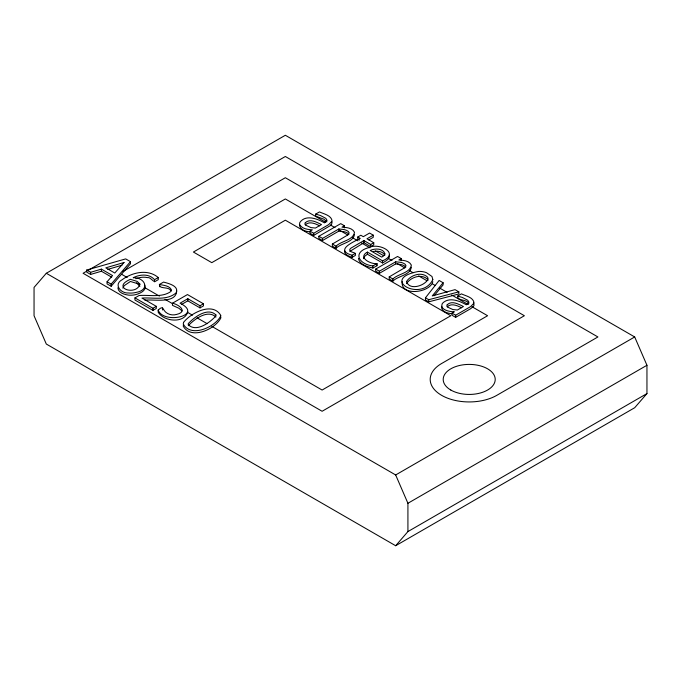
<?xml version="1.0" encoding="UTF-8"?>
<svg xmlns="http://www.w3.org/2000/svg" width="681" height="681" viewBox="0 0 681 681"><rect width="100%" height="100%" fill="white"/><g stroke="black" fill="none" stroke-linecap="round" stroke-linejoin="round"><path stroke-width="1.02" d="M326.948 221.81L323.875 219.18L315.729 216.192L315.729 214.072L320.496 215.545L325.824 218.346L327.05 220.346L324.42 222.866C317.508 218.729 305.411 214.174 299.785 222.551C297.767 228.739 305.114 231.795 310.23 231.787M441.731 306.629C440.879 311.932 448.234 313.362 452.184 313.745M183.589 324.479L183.24 326.165C191.089 340.415 215.673 329 220.899 317.763L220.474 316.154M344.654 250.668C343.641 254.754 349.268 256.192 352.094 257.341L355.397 255.435C356.648 251.63 351.124 253.187 349.855 250.523L349.804 249.314L351.038 248.08L363.935 240.563L370.702 244.479L373.758 242.717L373.758 244.837L370.702 246.599L363.935 242.691L349.804 251.434M363.484 258.695L364.505 256.448L367.391 254.226L367.391 252.098L382.543 260.849C400.368 253.196 378.806 242.598 369.408 247.433C351.796 251.919 358.717 264.381 372.916 265.93L376.925 263.615L376.925 265.735L372.916 268.05C367.442 266.637 359.662 264.849 358.436 258.414M432.827 281.73C429.941 292.915 400.351 296.55 402.165 281.645M122.869 288.131L124.206 285.654L130.42 281.466L137.23 283.543L139.928 286.275M406.548 283.602C410.464 277.482 420.483 273.728 426.808 278.58A6.997 4.035 0 0 1 427.983 280.444M188.288 325.697C194.306 319.244 207.782 309.106 215.92 317.057M443.11 282.751L432.231 295.946L455.027 289.638L458.858 291.851L458.858 293.971L428.766 301.836L425.455 299.929L425.455 297.801L439.134 280.461L443.11 282.751L443.11 284.879L434.146 295.741M86.725 270.042L90.633 272.298L101.418 269.131L112.552 275.558L107.053 281.781L107.053 283.9L111.148 286.267L111.148 284.139L130.463 261.649L125.687 258.891L86.725 270.042L86.725 272.162L90.633 274.426L101.418 271.251L111.693 277.184M111.148 286.267L130.463 263.768L130.463 261.649M46.308 273.268L34.05 287.425L34.05 315.729L46.308 344.041L395.661 545.736L634.692 407.732L646.95 393.575L646.95 365.271L634.692 336.959L285.339 135.264L46.308 273.268L395.661 474.963L407.919 503.276L407.919 531.58L395.661 545.736M305.284 224.858C309.37 220.874 315.414 223.7 319.67 225.82M447.238 306.816C451.324 302.832 457.36 305.65 461.616 307.769M367.391 252.098C357.363 257.418 370.77 264.441 376.925 263.615M86.759 271.14L83.082 273.268L322.113 411.273L487.596 315.729L471.967 306.705M88.598 270.085L285.339 156.494L597.918 336.959L496.789 395.346A39.004 22.516 0 0 1 441.628 395.346A39.004 22.516 0 0 1 441.628 363.501L524.37 315.729L285.339 177.724L122.614 271.676M154.527 279.704L158.264 277.542C147.871 268.672 132.191 272.332 122.052 279.78C113.191 284.496 120.963 293.588 128.334 292.975A13.109 7.568 0 0 0 136.072 292.413C150.407 290.021 145.317 277.295 133.195 277.737C139.784 274.29 149.335 273.481 154.527 279.704C155.319 284.828 150.416 276.495 147.573 277.618C143.64 276.724 139.52 277.32 135.783 278.733M154.527 281.823L158.264 279.67L158.264 277.542M159.405 284.479L163.551 282.087C168.181 283.347 179.333 285.884 176.192 292.787C166.956 300.925 153.157 297.316 141.963 298.074L156.289 306.339L156.289 308.467L152.944 310.4L134.957 300.015L134.957 297.895L139.052 295.528C149.497 294.669 161.967 297.972 171.016 291.391L171.493 289.902C169.39 285.535 163.568 285.39 159.405 284.479C159.073 289.604 168.479 286.122 170.786 290.6M315.729 214.072L319.474 211.919C323.815 214.004 331.587 215.349 332.098 221.121L328.651 224.645L313.694 233.277L310.042 231.165L310.042 233.294L313.694 235.405L330.396 225.59L331.545 224.424L332.09 222.049M134.957 297.895L152.944 308.272L156.289 306.339M187.794 311.694C184.636 323.747 163.908 321.798 158.188 312.204L158.188 310.085C163.219 305.114 162.487 309.276 165.67 312.153C168.675 314.775 172.923 315.558 176.711 314.401C188.058 311.617 179.094 304.56 172.455 303.224L172.455 305.352L178.907 308.263L182.048 310.902M172.455 303.224L187.462 294.558L203.449 303.786L203.449 305.914L200.027 307.889L187.811 300.84L181.784 304.322M203.449 303.786L200.027 305.769L187.811 298.721L180.065 303.19C204.385 315.49 163.491 324.752 158.188 310.085M310.042 231.165L312.366 229.82C307.914 229.488 302.075 229.029 299.742 224.628M348.97 234.332L348.323 233.617A8.87 5.125 0 0 0 343.616 231.625L338.866 231.089L322.539 240.512L318.861 238.384L318.861 236.264L340.721 223.64L344.399 225.769L344.399 227.888M318.861 236.264L322.539 238.384L338.866 228.961L343.616 229.506A8.87 5.125 0 0 1 348.323 231.489L349.174 232.919L347.472 235.166L332.362 244.053L332.362 246.181L336.048 248.301C340.892 243.134 353.328 242.547 354.495 234.4M344.399 225.769L341.973 227.165C346.365 227.445 352.298 227.786 354.495 232.272C353.328 240.427 340.892 241.014 336.048 246.181L332.362 244.053M359.423 240.087L357.763 239.133L357.763 237.005L360.819 235.243L363.305 236.682L369.587 233.055L373.265 235.175L373.265 237.303L368.779 239.891M373.265 235.175L366.982 238.801L373.758 242.717M357.763 237.005L360.249 238.444C352.452 242.232 334.635 250.336 352.094 255.222L355.397 253.306M367.391 254.226L382.543 262.968C385.523 261.198 390.358 258.967 389.421 254.728M405.816 267.156L405.169 266.433A8.87 5.125 0 0 0 400.462 264.449L395.712 263.905L379.394 273.328L375.708 271.208L375.708 269.08L397.568 256.465L401.245 258.584L401.245 260.712M375.708 269.08L379.394 271.208L395.712 261.785L400.462 262.33A8.87 5.125 0 0 1 405.169 264.313L406.029 265.735L404.318 267.991L389.217 276.878L389.217 279.006L392.894 281.125C397.738 275.958 410.175 275.371 411.35 267.216M401.245 258.584L398.819 259.989C403.212 260.27 409.145 260.61 411.35 265.096C410.175 273.251 397.738 273.83 392.894 279.006L389.217 276.878M468.903 303.769C467.055 298.763 457.189 301.428 457.683 296.031L461.42 293.869C465.77 295.963 473.542 297.299 474.053 303.079L470.605 306.603L455.649 315.235L451.988 313.124L451.988 315.243L455.649 317.355L470.605 308.723L473.499 306.373L474.053 305.199L473.516 302.798M451.988 313.124L454.321 311.779C449.775 311.821 439.245 309.889 442.335 303.445C448.89 296.541 459.454 300.866 466.374 304.816L469.005 302.304L467.77 300.304L462.45 297.503L457.683 296.031M395.661 474.963L634.692 336.959M407.919 503.276L646.95 365.271M407.919 531.58L646.95 393.575M107.828 269.37L121.993 265.215M425.455 297.801L428.766 299.708L458.858 291.851M373.197 251.51C377.189 250.727 382.756 251.178 384.893 255.179M144.968 300.244C153.276 298.916 175.834 304.186 176.685 291.162M325.79 222.312L285.339 198.954L193.404 252.038L211.791 262.653L285.339 220.193L450.822 315.729L322.113 390.043L211.791 326.344M330.387 224.968L334.984 227.616M339.581 230.272L347.855 235.047M352.452 237.703L357.968 240.887M361.645 243.015L369.919 247.79M375.435 250.974L383.709 255.75M388.306 258.405L391.984 260.525M397.5 263.717L404.854 267.956M409.451 270.612L413.129 272.74M418.645 275.924L426.919 280.7M432.435 283.883L435.193 285.475M439.79 288.131L447.145 292.379M451.741 295.026L468.29 304.586M376.925 265.735L376.712 263.487M121.695 274.332L127.211 277.516M136.404 282.819L138.243 283.883M144.678 287.595L159.388 296.09M164.904 299.274L172.259 303.522M187.888 312.545L192.485 315.201M197.081 317.857L207.194 323.688M107.053 281.781L111.148 284.139M144.738 285.16C147.087 290.378 140.056 293.434 136.072 294.532A13.109 7.568 0 0 1 128.334 295.094C124.172 294.532 118.273 292.719 117.856 287.791M455.649 315.235L455.649 317.355M428.766 299.708L428.766 301.836M395.712 261.785L395.712 263.905M392.894 279.006L392.894 281.125M382.543 260.849L382.543 262.968M379.394 271.208L379.394 273.328M372.916 265.93L372.916 268.05M370.702 244.479L370.702 246.599M363.935 240.563L363.935 242.691M352.094 255.222L352.094 257.341M338.866 228.961L338.866 231.089M336.048 246.181L336.048 248.301M322.539 238.384L322.539 240.512M313.694 233.277L313.694 235.405M200.027 305.769L200.027 307.889M187.811 298.721L187.811 300.84M162.589 307.855L162.589 309.983M159.618 284.607L159.618 286.727M152.944 308.272L152.944 310.4M101.418 269.131L101.418 271.251M90.633 272.298L90.633 274.426M215.92 314.928L215.886 316.01C209.935 322.513 196.298 332.745 188.228 324.684L188.288 323.577C194.306 317.116 207.782 306.978 215.92 314.928M139.928 284.156C136.234 296.499 110.594 287.68 130.42 279.338L137.23 281.423L139.928 284.156M406.548 281.474C409.051 290.753 424.621 286.003 427.932 279.338A6.997 4.035 0 0 0 426.808 276.452C420.483 271.6 410.464 275.354 406.548 281.474M183.589 322.351L183.24 324.037C191.089 338.295 215.673 326.88 220.899 315.644C212.974 301.368 190.927 312.834 183.589 322.351M432.827 279.61C421.488 302.926 378.619 278.759 418.636 271.43A12.318 7.116 0 0 1 426.476 272.672L431.992 276.503L432.827 279.61M305.284 222.738L304.892 223.879L305.471 225.045L310.928 227.599L315.422 228.058L321.483 224.56C316.708 222.329 310.034 218.269 305.284 222.738M447.238 304.688L446.847 305.837L447.426 307.003L452.882 309.557L457.377 310.017L463.438 306.51C458.662 304.288 451.988 300.227 447.238 304.688M384.91 253.902L383.99 255.469L381.777 257.154L370.209 250.472C374.601 248.25 383.48 248.097 384.91 253.902M124.019 262.491L114.783 273.021L105.802 267.837L124.019 262.491M450.822 390.043A26.006 15.016 0 0 0 494.329 383.309A26.006 15.016 0 0 0 462.476 364.922A26.006 15.016 0 0 0 450.822 390.043"/></g></svg>
